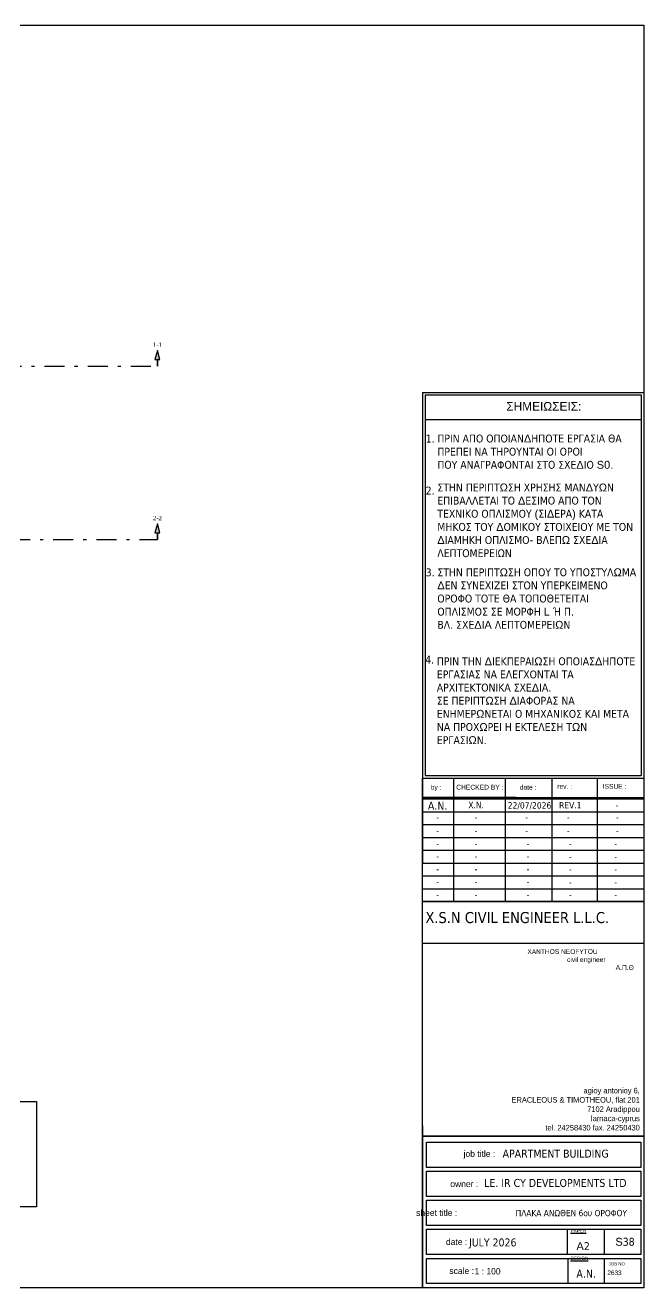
# Model space of a CAD drawing. Header units: millimetres. Extents: x -2171 to 1563, y -1758 to -1505.
# Drawn here: x 659.67 to 679.28, y -1630.29 to -1590.25 of the extents above; entities that cross this region are included whole.
import ezdxf
from ezdxf.enums import TextEntityAlignment as Align

# ---------------------------------------------------------------- set-up
doc = ezdxf.new("R2010")
doc.units = ezdxf.units.MM
doc.linetypes.add('DASHDOT', pattern=[25.4, 12.7, -6.35, 0, -6.35])
for name, color, linetype in [('-S-A3 PAGE', 3, 'Continuous'), ('-S_TEXT', 3, 'Continuous'), ('ANOIGMATA', 7, 'Continuous'), ('pinakaki', 153, 'Continuous'), ('Sect_Line_Symbol', 7, 'Continuous')]:
    doc.layers.add(name, color=color, linetype=linetype)
doc.layers.add('A-ANNO-DIMS', color=1, linetype='Continuous', lineweight=9)
doc.layers.add('TEXT', color=20, linetype='Continuous', lineweight=13)
doc.styles.add('S1TmsNwRmn1359_b_934_161', font='times.ttf', dxfattribs={"width": 0.933629, "height": 0.135937})
doc.styles.get("Standard").update_dxf_attribs({"font": 'tahoma.ttf'})

# ---------------------------------------------------------------- blocks, each defined once
blk = doc.blocks.new('PINAKAKI')
at = {"layer": '-S-A3 PAGE', "ltscale": 5}
blk.add_line((121995.588, -208359.262), (121988.733, -208359.262), dxfattribs=at)
at = {"color": 0}
for p, q in [((121988.65, -208358.392), (121988.65, -208373.351)), ((121988.65, -208358.392), (121995.67, -208358.392)), ((121988.733, -208358.475), (121988.733, -208370.548)), ((121988.733, -208358.475), (121995.588, -208358.475)), ((121995.588, -208358.475), (121995.588, -208370.548)), ((121995.67, -208358.392), (121995.669, -208370.631)), ((121988.732, -208370.548), (121995.587, -208370.548)), ((121988.649, -208370.631), (121995.669, -208370.631)), ((121989.64, -208370.631), (121989.64, -208374.541)), ((121991.28, -208374.541), (121991.28, -208370.631)), ((121992.766, -208374.541), (121992.766, -208370.631)), ((121994.208, -208374.541), (121994.208, -208370.631)), ((121991.624, -208371.24), (121988.651, -208371.24)), ((121988.651, -208371.24), (121995.67, -208371.24)), ((121995.67, -208371.291), (121988.651, -208371.291)), ((121995.67, -208371.24), (121995.67, -208371.291)), ((121995.67, -208375.87), (121988.651, -208375.87)), ((121988.651, -208381.659), (121988.651, -208386.792)), ((121988.774, -208382.974), (121988.774, -208382.175)), ((121988.774, -208383.895), (121988.774, -208383.096)), ((121988.774, -208384.816), (121988.774, -208384.018)), ((121988.774, -208385.738), (121988.774, -208384.939)), ((121988.774, -208386.659), (121988.774, -208385.861))]:
    blk.add_line(p, q, dxfattribs=at)
at = {"color": 3}
blk.add_line((121995.67, -208372.455), (121995.67, -208374.541), dxfattribs=at)
at = {"color": 0}
for points in [[(121988.651, -208370.631), (121995.67, -208370.631), (121995.67, -208374.541), (121988.651, -208374.541)], [(121988.651, -208370.631), (121995.67, -208370.631), (121995.67, -208374.541), (121988.651, -208374.541)], [(121988.651, -208374.541), (121995.67, -208374.541), (121995.67, -208381.988), (121988.651, -208381.988)], [(121988.651, -208381.988), (121995.67, -208381.988), (121995.67, -208386.792), (121988.651, -208386.792)]]:
    blk.add_lwpolyline(points, close=True, dxfattribs=at)
for points in [[(121988.651, -208371.697), (121995.67, -208371.697)], [(121988.651, -208372.103), (121995.67, -208372.103)], [(121988.651, -208372.51), (121995.67, -208372.51)], [(121988.651, -208372.916), (121995.67, -208372.916)], [(121988.651, -208373.322), (121995.67, -208373.322)], [(121988.651, -208373.728), (121995.67, -208373.728)], [(121988.651, -208374.135), (121995.67, -208374.135)], [(121988.774, -208382.175), (121995.574, -208382.175), (121995.574, -208382.974), (121988.774, -208382.974)], [(121988.774, -208383.096), (121995.574, -208383.096), (121995.574, -208383.895), (121988.774, -208383.895)], [(121988.774, -208384.018), (121995.574, -208384.018), (121995.574, -208384.816), (121988.774, -208384.816)], [(121988.774, -208384.939), (121995.574, -208384.939), (121995.574, -208385.738), (121988.774, -208385.738)], [(121993.239, -208384.939), (121993.239, -208385.738)], [(121994.417, -208384.939), (121994.417, -208385.738)], [(121988.774, -208385.861), (121995.574, -208385.861), (121995.574, -208386.659), (121988.774, -208386.659)], [(121993.259, -208385.861), (121993.259, -208386.659)], [(121994.417, -208385.861), (121994.417, -208386.659)]]:
    blk.add_lwpolyline(points, dxfattribs=at)
blk.add_lwpolyline([(121988.651, -208374.541), (121995.67, -208374.541)])
at = {"layer": '-S_TEXT', "color": 3}
for s, p in [('1.', (121988.755, -208359.983)), ('2.', (121988.755, -208361.633)), ('3.', (121988.755, -208364.226)), ('4.', (121988.739, -208366.994))]:
    blk.add_text(s, height=0.25, dxfattribs=at).set_placement(p)
at = {"layer": '-S_TEXT', "color": 3, "char_height": 0.25, "attachment_point": 1}
for s, insert in [('ΠΡΙΝ ΑΠΟ ΟΠΟΙΑΝ{\\fArial|b0|i0|c186|p34;Δ}ΗΠΟΤΕ ΕΡΓΑΣΙΑ ΘΑ ΠΡΕΠΕΙ ΝΑ ΤΗΡΟΥΝΤΑΙ ΟΙ ΟΡΟΙ\\PΠΟΥ ΑΝΑΓΡΑΦΟΝΤΑΙ ΣΤΟ ΣΧΕ{\\fArial|b0|i0|c186|p34;Δ}ΙΟ {\\fArial|b0|i0|c186|p34;S0.}', (121989.123, -208359.731)), ('ΣΤΗΝ ΠΕΡΙΠΤ{\\fArial|b0|i0|c186|p34;Ω}ΣΗ ΧΡΗΣΗΣ ΜΑΝ{\\fArial|b0|i0|c186|p34;Δ}Υ{\\fArial|b0|i0|c186|p34;Ω}Ν ΕΠΙΒΑΛΛΕΤΑΙ ΤΟ {\\fArial|b0|i0|c186|p34;Δ}ΕΣΙΜΟ ΑΠΟ ΤΟΝ ΤΕΧΝΙΚΟ ΟΠΛΙΣΜΟΥ {\\fArial|b0|i0|c186|p34;(}ΣΙ{\\fArial|b0|i0|c186|p34;Δ}ΕΡΑ{\\fArial|b0|i0|c186|p34;) }ΚΑΤΑ ΜΗΚΟΣ ΤΟΥ {\\fArial|b0|i0|c186|p34;Δ}ΟΜΙΚΟΥ ΣΤΟΙΧΕΙΟΥ ΜΕ ΤΟΝ {\\fArial|b0|i0|c186|p34;Δ}ΙΑΜΗΚΗ ΟΠΛΙΣΜΟ{\\fArial|b0|i0|c186|p34;- }ΒΛΕΠ{\\fArial|b0|i0|c186|p34;Ω }ΣΧΕ{\\fArial|b0|i0|c186|p34;Δ}ΙΑ ΛΕΠΤΟΜΕΡΕΙΩΝ', (121989.123, -208361.284)), ('ΣΤΗΝ ΠΕΡΙΠΤ{\\fArial|b0|i0|c186|p34;Ω}ΣΗ ΟΠΟΥ ΤΟ ΥΠΟΣΤΥΛ{\\fArial|b0|i0|c186|p34;Ω}ΜΑ {\\fArial|b0|i0|c186|p34;Δ}ΕΝ ΣΥΝΕΧΙΖΕΙ ΣΤΟΝ ΥΠΕΡΚΕΙΜΕΝΟ ΟΡΟΦΟ ΤΟΤΕ ΘΑ ΤΟΠΟΘΕΤΕΙΤΑΙ ΟΠΛΙΣΜΟΣ ΣΕ ΜΟΡΦΗ {\\fArial|b0|i0|c186|p34;L }Ή Π{\\fArial|b0|i0|c186|p34;.  \\P}ΒΛ{\\fArial|b0|i0|c186|p34;. }ΣΧΕ{\\fArial|b0|i0|c186|p34;Δ}Ι{\\fArial|b0|i0|c186|p34;A }ΛΕΠΤΟΜΕΡΕΙ{\\fArial|b0|i0|c186|p34;Ω}Ν', (121989.123, -208363.973)), ('ΠΡΙΝ ΤΗΝ {\\fArial|b0|i0|c186|p34;Δ}ΙΕΚΠΕΡΑΙ{\\fArial|b0|i0|c186|p34;Ω}ΣΗ ΟΠΟΙΑΣ{\\fArial|b0|i0|c186|p34;Δ}ΗΠΟΤΕ ΕΡΓΑΣΙΑΣ ΝΑ ΕΛΕΓΧΟΝΤΑΙ ΤΑ ΑΡΧΙΤΕΚΤΟΝΙΚΑ ΣΧΕ{\\fArial|b0|i0|c186|p34;Δ}ΙΑ{\\fArial|b0|i0|c186|p34;.\\P}ΣΕ ΠΕΡΙΠΤ{\\fArial|b0|i0|c186|p34;Ω}ΣΗ {\\fArial|b0|i0|c186|p34;Δ}ΙΑΦΟΡΑΣ ΝΑ ΕΝΗΜΕΡ{\\fArial|b0|i0|c186|p34;Ω}ΝΕΤΑΙ Ο ΜΗΧΑΝΙΚΟΣ ΚΑΙ ΜΕΤΑ ΝΑ ΠΡΟΧ{\\fArial|b0|i0|c186|p34;Ω}ΡΕΙ Η ΕΚΤΕΛΕΣΗ Τ{\\fArial|b0|i0|c186|p34;Ω}Ν ΕΡΓΑΣΙ{\\fArial|b0|i0|c186|p34;Ω}Ν{\\fArial|b0|i0|c186|p34;.}', (121989.107, -208366.797))]:
    blk.add_mtext_dynamic_manual_height_columns(s, width=6.38621, gutter_width=1, heights=[0], dxfattribs=dict(at, insert=insert))
at = {"layer": 'ANOIGMATA', "attachment_point": 1}
for s, insert, char_height, width in [('\\pi4.5494;{\\fBankGothic Lt BT|b0|i0|c0|p34;\\H1.5x;\\C7;XANTHOS NEOFYTOU\\P\\pi5.8103;civil engineer\\P\\pi7.351;\\fArial|b0|i0|c161|p34;Α.Π.Θ}', (121987.429, -208376.054), 0.10094, 7.9171), ('\\pxqr;{\\fBankGothic Lt BT|b0|i0|c161|p34;\\H1.1667x;\\C0;agioy antonioy 6,\\PERACLEOUS & TIMOTHEOU, flat 201\\P7102 Aradippou\\Plarnaca-cyprus\\Ptel. 24258430 fax. 24250430}', (121987.487, -208380.449), 0.15141, 8.05841), ('\\pxqr;{\\fBankGothic Lt BT|b0|i0|c0|p34;\\H1.5x;\\C7; \\H1.3333x; job title :}', (121987.622, -208382.441), 0.10094, 3.33818), ('\\A1;\\pxql;{\\H0.99983x;\\C7;APARTMENT BUILDING  \\H0.75013x;  }', (121991.193, -208382.412), 0.25234, 5.34758), ('\\A1;{\\C7;LE. IR CY DEVELOPMENTS LTD  }', (121990.609, -208383.342), 0.2523, 5.34758), ('\\pxqr;{\\fBankGothic Lt BT|b0|i0|c0|p34;\\H1.5x;\\C7; \\H1.3333x; owner :}', (121987.081, -208383.397), 0.10094, 3.33818), ('{\\fBankGothic Lt BT|b0|i0|c0|p34;\\C7;     sheet title :}', (121988.074, -208384.313), 0.20187, 3.33818), ('\\pxi8.03;{\\fBankGothic Lt BT|b0|i0|c161|p34;\\H0.5x;\\L\\C7;PAPER\\H2x;\\l }', (121991.643, -208384.933), 0.2125, 3.51387), ('\\pxqr;{\\fBankGothic Lt BT|b0|i0|c0|p34;\\C7; date :}', (121986.733, -208385.234), 0.20187, 3.33818), ('{\\fTahoma|b0|i0|c0|p34;\\C7;JULY 2026}', (121990.127, -208385.229), 0.25234, 4.57511), ('\\pxqr;{\\fBankGothic Lt BT|b0|i0|c0|p34;\\C7; scale :}', (121986.947, -208386.155), 0.20187, 3.33818), ('\\pxi8.03;{\\fBankGothic Lt BT|b0|i0|c0|p34;\\H0.5x;\\L\\C7;DESIGN\\H2x;\\l }', (121991.643, -208385.808), 0.2125, 3.51387), ('\\pxi8.03;{\\fBankGothic Lt BT|b0|i0|c0|p34;\\C7;JOB NO}', (121993.744, -208385.984), 0.10094, 3.33818), ('\\pxi8.03;{\\fBankGothic Lt BT|b0|i0|c161|p34;\\C7;2\\fBankGothic Lt BT|b0|i0|c0|p34;633}', (121993.339, -208386.244), 0.14671, 4.85205)]:
    blk.add_mtext(s, dxfattribs=dict(at, insert=insert, char_height=char_height, width=width))
at = {"layer": 'ANOIGMATA', "char_height": 0.25234, "attachment_point": 1}
for s, insert in [('{\\fArial|b0|i0|c186|p34;A}2', (121993.535, -208385.347)), ('A{\\fArial|b0|i0|c186|p34;.}N{\\fArial|b0|i0|c186|p34;.}', (121993.535, -208386.222))]:
    blk.add_mtext_dynamic_manual_height_columns(s, width=10.89316, gutter_width=1, heights=[0], dxfattribs=dict(at, insert=insert))
at = {"layer": 'pinakaki', "ltscale": 0.005, "insert": (121991.31, -208358.698), "char_height": 0.26955, "width": 6.67467, "attachment_point": 1}
blk.add_mtext('{\\fArial|b0|i0|c161|p34;ΣΗΜΕΙΩΣΕΙΣ:}', dxfattribs=at)
at = {"layer": 'TEXT', "color": 0, "attachment_point": 1}
for s, insert, char_height, width in [('\\pxqc;{\\fBankGothic Lt BT|b0|i0|c161|p34;\\C7;by :}', (121988.625, -208370.839), 0.15234, 0.91751), ('\\pxqc;{\\fArial|b0|i0|c186|p34;\\C7;CHECKED BY\\fBankGothic Lt BT|b0|i0|c161|p34; :}', (121989.201, -208370.839), 0.15234, 2.53906), ('\\pxqc;{\\fBankGothic Lt BT|b0|i0|c0|p34;\\C7;date :}', (121990.732, -208370.839), 0.15234, 2.53906), ('{\\fBankGothic Lt BT|b0|i0|c161|p34;\\C7;rev\\fBankGothic Lt BT|b0|i0|c0|p34;.\\fBankGothic Lt BT|b0|i0|c161|p34; :}', (121992.929, -208370.812), 0.152344, 2.53906), ('{\\fBankGothic Lt BT|b0|i0|c0|p34;\\C7;ISSUE\\fBankGothic Lt BT|b0|i0|c161|p34; :}', (121994.371, -208370.812), 0.15234, 2.53906), ('\\pxqc;{\\fTahoma|b0|i0|c0|p34;\\C7;A\\fTahoma|b0|i0|c161|p34;.\\fTahoma|b0|i0|c0|p34;N\\fTahoma|b0|i0|c161|p34;.}', (121988.625, -208371.379), 0.253906, 1.01563), ('\\pxqc;{\\fTahoma|b0|i0|c0|p34;\\H0.8x;\\C7;X.N.}', (121989.084, -208371.379), 0.25391, 2.53906), ('{\\fTahoma|b0|i0|c0|p34;\\C7;22\\fTahoma|b0|i0|c161|p34;/\\fTahoma|b0|i0|c0|p34;07\\fTahoma|b0|i0|c161|p34;/202\\fTahoma|b0|i0|c0|p34;6}', (121991.357, -208371.391), 0.203125, 1.35307), ('\\pxqc;{\\fTahoma|b0|i0|c0|p34;\\H0.8x;\\C7;REV.1}', (121992.706, -208371.388), 0.25391, 1.26753), ('\\pxqc;{\\fTahoma|b0|i0|c0|p34;\\H0.8x;\\C7; \\fTahoma|b0|i0|c161|p34;-}', (121994.148, -208371.388), 0.25391, 1.26753), ('\\pxqc;{\\fTahoma|b0|i0|c0|p34;\\H0.8x;\\C7;-}', (121988.625, -208371.768), 0.25391, 1.01563), ('\\pxqc;{\\fTahoma|b0|i0|c0|p34;\\H0.8x;\\C7;-}', (121989.084, -208371.768), 0.25391, 2.53906), ('\\pxqc;{\\fTahoma|b0|i0|c0|p34;\\H0.8x;\\C7;   -}', (121990.571, -208371.768), 0.25391, 2.53906), ('\\pxqc;{\\fTahoma|b0|i0|c0|p34;\\H0.8x;\\C7;-}', (121992.012, -208371.768), 0.25391, 2.53906), ('\\pxqc;{\\fTahoma|b0|i0|c0|p34;\\H0.8x;\\C7;-}', (121993.558, -208371.768), 0.25391, 2.53906), ('\\pxqc;{\\fTahoma|b0|i0|c0|p34;\\H0.8x;\\C7;-}', (121988.625, -208372.192), 0.25391, 1.01563), ('\\pxqc;{\\fTahoma|b0|i0|c0|p34;\\H0.8x;\\C7;-}', (121989.084, -208372.192), 0.25391, 2.53906), ('\\pxqc;{\\fTahoma|b0|i0|c0|p34;\\H0.8x;\\C7;   -}', (121990.571, -208372.192), 0.25391, 2.53906), ('\\pxqc;{\\fTahoma|b0|i0|c0|p34;\\H0.8x;\\C7;-}', (121992.012, -208372.192), 0.25391, 2.53906), ('\\pxqc;{\\fTahoma|b0|i0|c0|p34;\\H0.8x;\\C7;-}', (121993.558, -208372.192), 0.25391, 2.53906), ('\\pxqc;{\\fTahoma|b0|i0|c0|p34;\\H0.8x;\\C7;-}', (121988.625, -208372.598), 0.25391, 1.01563), ('\\pxqc;{\\fTahoma|b0|i0|c0|p34;\\H0.8x;\\C7;-}', (121989.084, -208372.598), 0.25391, 2.53906), ('\\pxqc;{\\fTahoma|b0|i0|c0|p34;\\H0.8x;\\C7;-}', (121990.732, -208372.598), 0.25391, 2.53906), ('\\pxqc;{\\fTahoma|b0|i0|c161|p34;\\H0.8x;\\C7;-}', (121992.706, -208372.607), 0.25391, 1.26753), ('\\pxqc;{\\fTahoma|b0|i0|c161|p34;\\H0.8x;\\C7;-}', (121994.148, -208372.607), 0.25391, 1.26753), ('\\pxqc;{\\fTahoma|b0|i0|c0|p34;\\H0.8x;\\C7;-}', (121988.625, -208373.004), 0.25391, 1.01563), ('\\pxqc;{\\fTahoma|b0|i0|c0|p34;\\H0.8x;\\C7;-}', (121989.084, -208373.004), 0.25391, 2.53906), ('\\pxqc;{\\fTahoma|b0|i0|c0|p34;\\H0.8x;\\C7;-}', (121990.732, -208373.004), 0.25391, 2.53906), ('\\pxqc;{\\fTahoma|b0|i0|c161|p34;\\H0.8x;\\C7;-}', (121992.706, -208373.013), 0.25391, 1.26753), ('\\pxqc;{\\fTahoma|b0|i0|c161|p34;\\H0.8x;\\C7;-}', (121994.148, -208373.013), 0.25391, 1.26753), ('\\pxqc;{\\fTahoma|b0|i0|c0|p34;\\H0.8x;\\C7;-}', (121988.625, -208373.41), 0.25391, 1.01563), ('\\pxqc;{\\fTahoma|b0|i0|c0|p34;\\H0.8x;\\C7;-}', (121989.084, -208373.41), 0.25391, 2.53906), ('\\pxqc;{\\fTahoma|b0|i0|c0|p34;\\H0.8x;\\C7;-}', (121990.732, -208373.41), 0.25391, 2.53906), ('\\pxqc;{\\fTahoma|b0|i0|c161|p34;\\H0.8x;\\C7;-}', (121992.706, -208373.419), 0.25391, 1.26753), ('\\pxqc;{\\fTahoma|b0|i0|c161|p34;\\H0.8x;\\C7;-}', (121994.148, -208373.419), 0.25391, 1.26753), ('\\pxqc;{\\fTahoma|b0|i0|c0|p34;\\H0.8x;\\C7;-}', (121988.625, -208373.817), 0.25391, 1.01563), ('\\pxqc;{\\fTahoma|b0|i0|c0|p34;\\H0.8x;\\C7;-}', (121989.084, -208373.817), 0.25391, 2.53906), ('\\pxqc;{\\fTahoma|b0|i0|c0|p34;\\H0.8x;\\C7;-}', (121990.732, -208373.817), 0.25391, 2.53906), ('\\pxqc;{\\fTahoma|b0|i0|c161|p34;\\H0.8x;\\C7;-}', (121992.706, -208373.826), 0.25391, 1.26753), ('\\pxqc;{\\fTahoma|b0|i0|c161|p34;\\H0.8x;\\C7;-}', (121994.148, -208373.826), 0.25391, 1.26753), ('\\pxqc;{\\fTahoma|b0|i0|c0|p34;\\H0.8x;\\C7;-}', (121988.625, -208374.223), 0.25391, 1.01563), ('\\pxqc;{\\fTahoma|b0|i0|c0|p34;\\H0.8x;\\C7;-}', (121989.084, -208374.223), 0.25391, 2.53906), ('\\pxqc;{\\fTahoma|b0|i0|c0|p34;\\H0.8x;\\C7;-}', (121990.732, -208374.223), 0.25391, 2.53906), ('\\pxqc;{\\fTahoma|b0|i0|c161|p34;\\H0.8x;\\C7;-}', (121992.706, -208374.232), 0.25391, 1.26753), ('\\pxqc;{\\fTahoma|b0|i0|c161|p34;\\H0.8x;\\C7;-}', (121994.148, -208374.232), 0.25391, 1.26753), ('X.S.N CIVIL ENGINEER L.L.C.\\P', (121988.746, -208374.875), 0.35, 6.92207)]:
    blk.add_mtext(s, dxfattribs=dict(at, insert=insert, char_height=char_height, width=width))
at = {"layer": 'TEXT', "insert": (121992.706, -208371.388), "char_height": 0.25391, "width": 1.26753, "attachment_point": 1}
blk.add_mtext('{\\fTahoma|b0|i0|c0|p34;\\H0.8x;\\C7; }', dxfattribs=at)

msp = doc.modelspace()

# ---------------------------------------------------------------- hatches: boundary and pattern name
at = {"layer": 'Sect_Line_Symbol'}
for points in [[(663.858, -1601.0619), (663.858, -1600.8517), (663.9356, -1600.8517), (663.858, -1600.5619), (663.7803, -1600.8517), (663.858, -1600.8517)], [(663.858, -1606.5619), (663.858, -1606.3517), (663.9356, -1606.3517), (663.858, -1606.0619), (663.7803, -1606.3517), (663.858, -1606.3517)]]:
    msp.add_hatch(color=2, dxfattribs=at).paths.add_polyline_path(points)

# ---------------------------------------------------------------- linework, layer by layer
at = {"layer": '-S_TEXT', "ltscale": 5}
msp.add_lwpolyline([(621.1369, -1590.2497), (679.2844, -1590.2497), (679.2844, -1630.2944), (621.1369, -1630.2944)], close=True, dxfattribs=at)
at = {"layer": '-S_TEXT', "color": 3, "linetype": 'Continuous', "ltscale": 0.5}
msp.add_lwpolyline([(652.3964, -1624.388), (660.0266, -1624.388), (660.0266, -1627.7248), (652.3964, -1627.7248)], close=True, dxfattribs=at)
at = {"layer": 'Sect_Line_Symbol', "color": 2}
for points in [[(663.858, -1601.0619), (663.858, -1600.8517), (663.9356, -1600.8517), (663.858, -1600.5619), (663.7803, -1600.8517), (663.858, -1600.8517)], [(663.858, -1606.5619), (663.858, -1606.3517), (663.9356, -1606.3517), (663.858, -1606.0619), (663.7803, -1606.3517), (663.858, -1606.3517)]]:
    msp.add_lwpolyline(points, close=True, dxfattribs=at)
at = {"layer": 'Sect_Line_Symbol', "color": 2, "linetype": 'DASHDOT', "ltscale": 0.05}
for points in [[(657.5374, -1601.0619), (663.858, -1601.0619)], [(657.8117, -1606.5619), (663.858, -1606.5619)]]:
    msp.add_lwpolyline(points, dxfattribs=at)

# ---------------------------------------------------------------- block references
at = {"layer": '-S_TEXT', "linetype": 'Continuous', "ltscale": 0.5}
msp.add_blockref('PINAKAKI', (-121316.3858, 206756.498), dxfattribs=at)

# ---------------------------------------------------------------- texts
at = {"layer": '-S_TEXT', "ltscale": 5, "insert": (678.3825, -1628.7101), "char_height": 0.252344, "attachment_point": 1}
msp.add_mtext_dynamic_manual_height_columns('{\\fArial|b0|i0|c186|p34;S}38', width=10.893157, gutter_width=1, heights=[0], dxfattribs=at)
at = {"layer": '-S_TEXT', "ltscale": 5, "insert": (673.8429, -1629.6709), "char_height": 0.201875, "width": 3.338181, "attachment_point": 1}
msp.add_mtext('{\\fBankGothic Lt BT|b0|i0|c161|p34;\\C7; 1 : \\fBankGothic Lt BT|b0|i0|c0|p34;10\\fBankGothic Lt BT|b0|i0|c161|p34;0}', dxfattribs=at)
at = {"layer": 'A-ANNO-DIMS', "color": 7, "linetype": 'Continuous', "insert": (675.2215, -1627.8249), "char_height": 0.2, "width": 4.491897, "attachment_point": 1}
msp.add_mtext('ΠΛΑΚΑ ΑΝΩΘΕΝ 6ου ΟΡΟΦΟΥ', dxfattribs=at)
at = {"layer": 'Sect_Line_Symbol', "color": 2, "style": 'S1TmsNwRmn1359_b_934_161', "width": 0.933629}
for s, p in [('1-1', (663.858, -1600.3119)), ('2-2', (663.858, -1605.8119))]:
    msp.add_text(s, height=0.13594, dxfattribs=at).set_placement(p, align=Align.TOP_CENTER)

doc.saveas('drawing.dxf')
